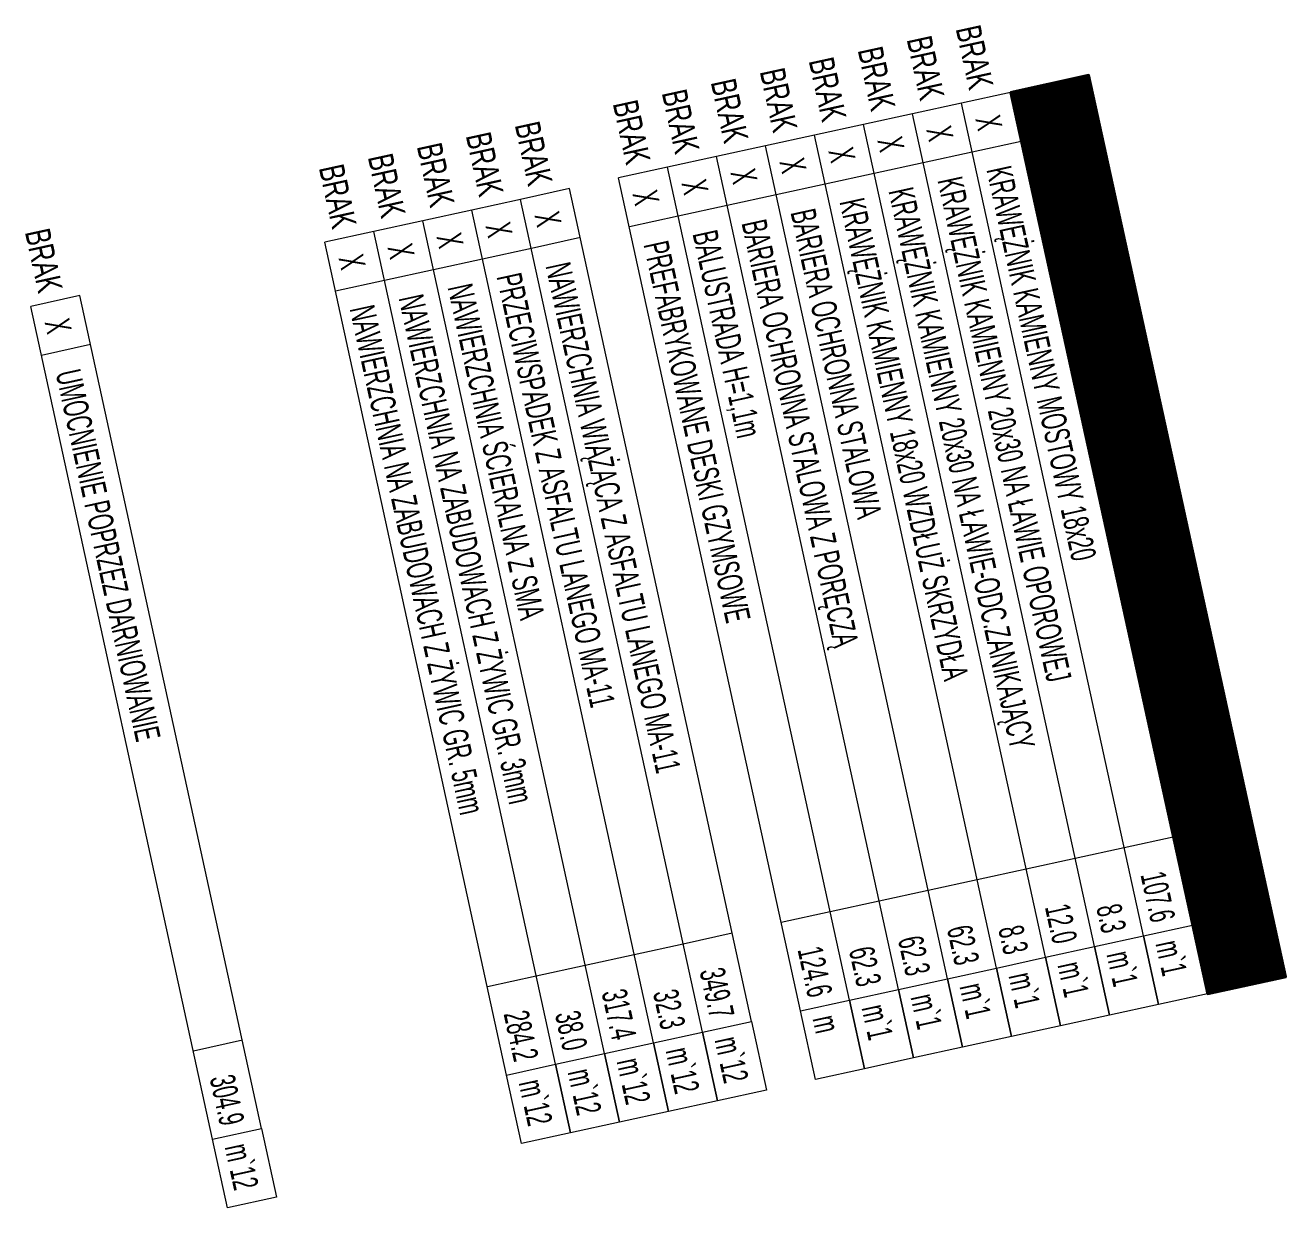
# Model space of a CAD drawing. Header units: metres. Extents: x 8416582 to 8417409, y 5771873 to 5772737.
# Drawn here: x 8416846.04 to 8416858.61, y 5772173.98 to 5772185.77 of the extents above; entities that cross this region are included whole.
import ezdxf
from ezdxf.enums import TextEntityAlignment as Align

# ---------------------------------------------------------------- set-up
doc = ezdxf.new("R2010")
doc.units = ezdxf.units.M
doc.layers.add('AII_M_legenda', color=1, linetype='Continuous', lineweight=25)
doc.layers.add('AII_M_opisy tabele', color=1, linetype='Continuous', lineweight=25)
doc.layers.add('AII_M_pomoc', color=30, linetype='Continuous', plot=False)
doc.styles.add('CDMSTYLE', font='CDMSIMPL.shx', dxfattribs={"width": 0.7, "bigfont": 'CDMBIGPL.shx'})

# ---------------------------------------------------------------- blocks, each defined once
blk = doc.blocks.new('*U453')
at = {"layer": 'AII_M_legenda', "linetype": 'Continuous', "lineweight": 25}
h = blk.add_hatch(dxfattribs=at)
h.set_pattern_fill('ANSI37', color=254, scale=0.04)
h.set_pattern_definition([(45, (-244.66827, -46.22293), (-0.08980256, 0.08980256), []), (135, (-244.66827, -46.22293), (-0.08980256, -0.08980256), [])])
h.paths.add_polyline_path([(0, 0), (92, 0), (92, 8), (0, 8)])
at = {"layer": 'AII_M_legenda', "color": 2, "linetype": 'Continuous', "lineweight": 35}
blk.add_lwpolyline([(0, 0), (92, 0), (92, 8), (0, 8)], close=True, dxfattribs=at)
at = {"lineweight": 25, "style": 'CDMSTYLE', "width": 0.7, "flags": 9}
for tag, p in [('OBIEKT', (-17.5, 2.25)), ('ELEMENT', (-2.5, 2.25))]:
    blk.add_attdef(tag, text='', height=2.5, dxfattribs=at).set_placement(p, align=Align.MIDDLE_RIGHT)
at = {"layer": 'AII_M_legenda', "color": 3, "linetype": 'Continuous', "lineweight": -2, "style": 'CDMSTYLE', "width": 0.6}
blk.add_attdef('NAGŁÓWEK', text='', height=4, rotation=360, dxfattribs=at).set_placement((4, 4), align=Align.MIDDLE_LEFT)
blk = doc.blocks.new('*U457')
at = {"layer": 'AII_M_legenda', "color": 1, "linetype": 'Continuous', "lineweight": 18, "ltscale": 0.4}
for p, q in [((0, 0), (0, -5)), ((85, 0), (0, 0)), ((5, 0), (5, -5)), ((76, 0), (76, -5)), ((76, 0), (76, -5)), ((85, -5), (0, -5))]:
    blk.add_line(p, q, dxfattribs=at)
blk.add_lwpolyline([(85, 0), (92, 0), (92, -5), (85, -5)], dxfattribs=at)
at = {"layer": 'AII_M_pomoc', "linetype": 'Continuous', "lineweight": 18, "ltscale": 0.4}
blk.add_line((85, -5), (85, 0), dxfattribs=at)
at = {"layer": 'AII_M_legenda', "color": 1, "lineweight": 25, "style": 'CDMSTYLE', "width": 0.6, "flags": 8}
blk.add_attdef('ILOŚĆ', text='', height=2.5, dxfattribs=at).set_placement((84, -2.75), align=Align.MIDDLE_RIGHT)
blk.add_attdef('NR', text='', height=2.5, dxfattribs=at).set_placement((2.5, -2.75), align=Align.MIDDLE_CENTER)
for tag, p in [('NAZWA', (7, -2.75)), ('KLASA', (78, -2.75))]:
    blk.add_attdef(tag, text='', height=2.5, dxfattribs=at).set_placement(p, align=Align.MIDDLE_LEFT)
at = {"layer": 'AII_M_legenda', "color": 1, "lineweight": 25, "style": 'CDMSTYLE', "width": 0.6}
blk.add_attdef('JEDN', (86, -4), '', height=2.5, dxfattribs=at)
at = {"layer": 'AII_M_pomoc', "lineweight": 25, "style": 'CDMSTYLE', "width": 0.7, "flags": 9}
for tag, p in [('ELEMENT', (-1, 5.49)), ('OBIEKT', (-1, 0.49)), ('RYSUNEK', (-1, -8.24))]:
    blk.add_attdef(tag, text='', height=2.5, dxfattribs=at).set_placement(p, align=Align.RIGHT)
at = {"layer": 'AII_M_pomoc', "color": 8, "lineweight": 25, "style": 'CDMSTYLE', "width": 0.7, "flags": 8}
blk.add_attdef('REWIZJA', text='', height=2.5, dxfattribs=at).set_placement((-1, -4), align=Align.RIGHT)
blk = doc.blocks.new('*U460')
at = {"layer": 'AII_M_legenda', "color": 1, "linetype": 'Continuous', "lineweight": 18, "ltscale": 0.4}
for p, q in [((0, 0), (0, -5)), ((85, 0), (0, 0)), ((5, 0), (5, -5)), ((76, 0), (76, -5)), ((76, 0), (76, -5)), ((85, -5), (0, -5))]:
    blk.add_line(p, q, dxfattribs=at)
blk.add_lwpolyline([(85, 0), (92, 0), (92, -5), (85, -5)], dxfattribs=at)
at = {"layer": 'AII_M_pomoc', "linetype": 'Continuous', "lineweight": 18, "ltscale": 0.4}
blk.add_line((85, -5), (85, 0), dxfattribs=at)
at = {"layer": 'AII_M_legenda', "color": 1, "lineweight": 25, "style": 'CDMSTYLE', "width": 0.6, "flags": 8}
blk.add_attdef('ILOŚĆ', text='', height=2.5, dxfattribs=at).set_placement((84, -2.75), align=Align.MIDDLE_RIGHT)
blk.add_attdef('NR', text='', height=2.5, dxfattribs=at).set_placement((2.5, -2.75), align=Align.MIDDLE_CENTER)
for tag, p in [('NAZWA', (7, -2.75)), ('KLASA', (78, -2.75))]:
    blk.add_attdef(tag, text='', height=2.5, dxfattribs=at).set_placement(p, align=Align.MIDDLE_LEFT)
at = {"layer": 'AII_M_legenda', "color": 1, "lineweight": 25, "style": 'CDMSTYLE', "width": 0.6}
blk.add_attdef('JEDN', (86, -4), '', height=2.5, dxfattribs=at)
at = {"layer": 'AII_M_pomoc', "lineweight": 25, "style": 'CDMSTYLE', "width": 0.7, "flags": 9}
for tag, p in [('ELEMENT', (-1, 5.49)), ('OBIEKT', (-1, 0.49)), ('RYSUNEK', (-1, -8.24))]:
    blk.add_attdef(tag, text='', height=2.5, dxfattribs=at).set_placement(p, align=Align.RIGHT)
at = {"layer": 'AII_M_pomoc', "color": 8, "lineweight": 25, "style": 'CDMSTYLE', "width": 0.7, "flags": 8}
blk.add_attdef('REWIZJA', text='', height=2.5, dxfattribs=at).set_placement((-1, -4), align=Align.RIGHT)
blk = doc.blocks.new('*U458')
at = {"layer": 'AII_M_legenda', "color": 1, "linetype": 'Continuous', "lineweight": 18, "ltscale": 0.4}
for p, q in [((0, 0), (0, -5)), ((85, 0), (0, 0)), ((5, 0), (5, -5)), ((76, 0), (76, -5)), ((76, 0), (76, -5)), ((85, -5), (0, -5))]:
    blk.add_line(p, q, dxfattribs=at)
blk.add_lwpolyline([(85, 0), (92, 0), (92, -5), (85, -5)], dxfattribs=at)
at = {"layer": 'AII_M_pomoc', "linetype": 'Continuous', "lineweight": 18, "ltscale": 0.4}
blk.add_line((85, -5), (85, 0), dxfattribs=at)
at = {"layer": 'AII_M_legenda', "color": 1, "lineweight": 25, "style": 'CDMSTYLE', "width": 0.6, "flags": 8}
blk.add_attdef('ILOŚĆ', text='', height=2.5, dxfattribs=at).set_placement((84, -2.75), align=Align.MIDDLE_RIGHT)
blk.add_attdef('NR', text='', height=2.5, dxfattribs=at).set_placement((2.5, -2.75), align=Align.MIDDLE_CENTER)
for tag, p in [('NAZWA', (7, -2.75)), ('KLASA', (78, -2.75))]:
    blk.add_attdef(tag, text='', height=2.5, dxfattribs=at).set_placement(p, align=Align.MIDDLE_LEFT)
at = {"layer": 'AII_M_legenda', "color": 1, "lineweight": 25, "style": 'CDMSTYLE', "width": 0.6}
blk.add_attdef('JEDN', (86, -4), '', height=2.5, dxfattribs=at)
at = {"layer": 'AII_M_pomoc', "lineweight": 25, "style": 'CDMSTYLE', "width": 0.7, "flags": 9}
for tag, p in [('ELEMENT', (-1, 5.49)), ('OBIEKT', (-1, 0.49)), ('RYSUNEK', (-1, -8.24))]:
    blk.add_attdef(tag, text='', height=2.5, dxfattribs=at).set_placement(p, align=Align.RIGHT)
at = {"layer": 'AII_M_pomoc', "color": 8, "lineweight": 25, "style": 'CDMSTYLE', "width": 0.7, "flags": 8}
blk.add_attdef('REWIZJA', text='', height=2.5, dxfattribs=at).set_placement((-1, -4), align=Align.RIGHT)
blk = doc.blocks.new('*U459')
at = {"layer": 'AII_M_legenda', "color": 1, "linetype": 'Continuous', "lineweight": 18, "ltscale": 0.4}
for p, q in [((0, 0), (0, -5)), ((85, 0), (0, 0)), ((5, 0), (5, -5)), ((76, 0), (76, -5)), ((76, 0), (76, -5)), ((85, -5), (0, -5))]:
    blk.add_line(p, q, dxfattribs=at)
blk.add_lwpolyline([(85, 0), (92, 0), (92, -5), (85, -5)], dxfattribs=at)
at = {"layer": 'AII_M_pomoc', "linetype": 'Continuous', "lineweight": 18, "ltscale": 0.4}
blk.add_line((85, -5), (85, 0), dxfattribs=at)
at = {"layer": 'AII_M_legenda', "color": 1, "lineweight": 25, "style": 'CDMSTYLE', "width": 0.6, "flags": 8}
blk.add_attdef('ILOŚĆ', text='', height=2.5, dxfattribs=at).set_placement((84, -2.75), align=Align.MIDDLE_RIGHT)
blk.add_attdef('NR', text='', height=2.5, dxfattribs=at).set_placement((2.5, -2.75), align=Align.MIDDLE_CENTER)
for tag, p in [('NAZWA', (7, -2.75)), ('KLASA', (78, -2.75))]:
    blk.add_attdef(tag, text='', height=2.5, dxfattribs=at).set_placement(p, align=Align.MIDDLE_LEFT)
at = {"layer": 'AII_M_legenda', "color": 1, "lineweight": 25, "style": 'CDMSTYLE', "width": 0.6}
blk.add_attdef('JEDN', (86, -4), '', height=2.5, dxfattribs=at)
at = {"layer": 'AII_M_pomoc', "lineweight": 25, "style": 'CDMSTYLE', "width": 0.7, "flags": 9}
for tag, p in [('ELEMENT', (-1, 5.49)), ('OBIEKT', (-1, 0.49)), ('RYSUNEK', (-1, -8.24))]:
    blk.add_attdef(tag, text='', height=2.5, dxfattribs=at).set_placement(p, align=Align.RIGHT)
at = {"layer": 'AII_M_pomoc', "color": 8, "lineweight": 25, "style": 'CDMSTYLE', "width": 0.7, "flags": 8}
blk.add_attdef('REWIZJA', text='', height=2.5, dxfattribs=at).set_placement((-1, -4), align=Align.RIGHT)
blk = doc.blocks.new('*U455')
at = {"layer": 'AII_M_legenda', "color": 1, "linetype": 'Continuous', "lineweight": 18, "ltscale": 0.4}
for p, q in [((0, 0), (0, -5)), ((85, 0), (0, 0)), ((5, 0), (5, -5)), ((76, 0), (76, -5)), ((76, 0), (76, -5)), ((85, -5), (0, -5))]:
    blk.add_line(p, q, dxfattribs=at)
blk.add_lwpolyline([(85, 0), (92, 0), (92, -5), (85, -5)], dxfattribs=at)
at = {"layer": 'AII_M_pomoc', "linetype": 'Continuous', "lineweight": 18, "ltscale": 0.4}
blk.add_line((85, -5), (85, 0), dxfattribs=at)
at = {"layer": 'AII_M_legenda', "color": 1, "lineweight": 25, "style": 'CDMSTYLE', "width": 0.6, "flags": 8}
blk.add_attdef('ILOŚĆ', text='', height=2.5, dxfattribs=at).set_placement((84, -2.75), align=Align.MIDDLE_RIGHT)
blk.add_attdef('NR', text='', height=2.5, dxfattribs=at).set_placement((2.5, -2.75), align=Align.MIDDLE_CENTER)
for tag, p in [('NAZWA', (7, -2.75)), ('KLASA', (78, -2.75))]:
    blk.add_attdef(tag, text='', height=2.5, dxfattribs=at).set_placement(p, align=Align.MIDDLE_LEFT)
at = {"layer": 'AII_M_legenda', "color": 1, "lineweight": 25, "style": 'CDMSTYLE', "width": 0.6}
blk.add_attdef('JEDN', (86, -4), '', height=2.5, dxfattribs=at)
at = {"layer": 'AII_M_pomoc', "lineweight": 25, "style": 'CDMSTYLE', "width": 0.7, "flags": 9}
for tag, p in [('ELEMENT', (-1, 5.49)), ('OBIEKT', (-1, 0.49)), ('RYSUNEK', (-1, -8.24))]:
    blk.add_attdef(tag, text='', height=2.5, dxfattribs=at).set_placement(p, align=Align.RIGHT)
at = {"layer": 'AII_M_pomoc', "color": 8, "lineweight": 25, "style": 'CDMSTYLE', "width": 0.7, "flags": 8}
blk.add_attdef('REWIZJA', text='', height=2.5, dxfattribs=at).set_placement((-1, -4), align=Align.RIGHT)
blk = doc.blocks.new('*U456')
at = {"layer": 'AII_M_legenda', "color": 1, "linetype": 'Continuous', "lineweight": 18, "ltscale": 0.4}
for p, q in [((0, 0), (0, -5)), ((85, 0), (0, 0)), ((5, 0), (5, -5)), ((76, 0), (76, -5)), ((76, 0), (76, -5)), ((85, -5), (0, -5))]:
    blk.add_line(p, q, dxfattribs=at)
blk.add_lwpolyline([(85, 0), (92, 0), (92, -5), (85, -5)], dxfattribs=at)
at = {"layer": 'AII_M_pomoc', "linetype": 'Continuous', "lineweight": 18, "ltscale": 0.4}
blk.add_line((85, -5), (85, 0), dxfattribs=at)
at = {"layer": 'AII_M_legenda', "color": 1, "lineweight": 25, "style": 'CDMSTYLE', "width": 0.6, "flags": 8}
blk.add_attdef('ILOŚĆ', text='', height=2.5, dxfattribs=at).set_placement((84, -2.75), align=Align.MIDDLE_RIGHT)
blk.add_attdef('NR', text='', height=2.5, dxfattribs=at).set_placement((2.5, -2.75), align=Align.MIDDLE_CENTER)
for tag, p in [('NAZWA', (7, -2.75)), ('KLASA', (78, -2.75))]:
    blk.add_attdef(tag, text='', height=2.5, dxfattribs=at).set_placement(p, align=Align.MIDDLE_LEFT)
at = {"layer": 'AII_M_legenda', "color": 1, "lineweight": 25, "style": 'CDMSTYLE', "width": 0.6}
blk.add_attdef('JEDN', (86, -4), '', height=2.5, dxfattribs=at)
at = {"layer": 'AII_M_pomoc', "lineweight": 25, "style": 'CDMSTYLE', "width": 0.7, "flags": 9}
for tag, p in [('ELEMENT', (-1, 5.49)), ('OBIEKT', (-1, 0.49)), ('RYSUNEK', (-1, -8.24))]:
    blk.add_attdef(tag, text='', height=2.5, dxfattribs=at).set_placement(p, align=Align.RIGHT)
at = {"layer": 'AII_M_pomoc', "color": 8, "lineweight": 25, "style": 'CDMSTYLE', "width": 0.7, "flags": 8}
blk.add_attdef('REWIZJA', text='', height=2.5, dxfattribs=at).set_placement((-1, -4), align=Align.RIGHT)
blk = doc.blocks.new('*U454')
at = {"layer": 'AII_M_legenda', "color": 1, "linetype": 'Continuous', "lineweight": 18, "ltscale": 0.4}
for p, q in [((0, 0), (0, -5)), ((85, 0), (0, 0)), ((5, 0), (5, -5)), ((76, 0), (76, -5)), ((76, 0), (76, -5)), ((85, -5), (0, -5))]:
    blk.add_line(p, q, dxfattribs=at)
blk.add_lwpolyline([(85, 0), (92, 0), (92, -5), (85, -5)], dxfattribs=at)
at = {"layer": 'AII_M_pomoc', "linetype": 'Continuous', "lineweight": 18, "ltscale": 0.4}
blk.add_line((85, -5), (85, 0), dxfattribs=at)
at = {"layer": 'AII_M_legenda', "color": 1, "lineweight": 25, "style": 'CDMSTYLE', "width": 0.6, "flags": 8}
blk.add_attdef('ILOŚĆ', text='', height=2.5, dxfattribs=at).set_placement((84, -2.75), align=Align.MIDDLE_RIGHT)
blk.add_attdef('NR', text='', height=2.5, dxfattribs=at).set_placement((2.5, -2.75), align=Align.MIDDLE_CENTER)
for tag, p in [('NAZWA', (7, -2.75)), ('KLASA', (78, -2.75))]:
    blk.add_attdef(tag, text='', height=2.5, dxfattribs=at).set_placement(p, align=Align.MIDDLE_LEFT)
at = {"layer": 'AII_M_legenda', "color": 1, "lineweight": 25, "style": 'CDMSTYLE', "width": 0.6}
blk.add_attdef('JEDN', (86, -4), '', height=2.5, dxfattribs=at)
at = {"layer": 'AII_M_pomoc', "lineweight": 25, "style": 'CDMSTYLE', "width": 0.7, "flags": 9}
for tag, p in [('ELEMENT', (-1, 5.49)), ('OBIEKT', (-1, 0.49)), ('RYSUNEK', (-1, -8.24))]:
    blk.add_attdef(tag, text='', height=2.5, dxfattribs=at).set_placement(p, align=Align.RIGHT)
at = {"layer": 'AII_M_pomoc', "color": 8, "lineweight": 25, "style": 'CDMSTYLE', "width": 0.7, "flags": 8}
blk.add_attdef('REWIZJA', text='', height=2.5, dxfattribs=at).set_placement((-1, -4), align=Align.RIGHT)

msp = doc.modelspace()

# ---------------------------------------------------------------- block references
at = {"layer": 'AII_M_opisy tabele'}
ref = msp.add_blockref('*U458', (8416855.8671, 5772185.1049), dxfattribs=dict(at, xscale=0.1, yscale=0.1, zscale=0.1, rotation=282.3200789319986))
ref.add_attrib('REWIZJA', 'BRAK', dxfattribs={"layer": 'AII_M_pomoc', "color": 8, "lineweight": 25, "height": 0.25, "rotation": 282.32008, "style": 'CDMSTYLE', "width": 0.7}).set_placement((8416855.455, 5772185.1173), align=Align.RIGHT)
ref.add_attrib('NR', 'X', dxfattribs={"layer": 'AII_M_legenda', "color": 1, "lineweight": 25, "height": 0.25, "rotation": 282.32008, "style": 'CDMSTYLE', "width": 0.6}).set_placement((8416855.6518, 5772184.802), align=Align.MIDDLE_CENTER)
ref.add_attrib('NAZWA', 'KRAWĘŻNIK KAMIENNY MOSTOWY 18x20', dxfattribs={"layer": 'AII_M_legenda', "color": 1, "lineweight": 25, "height": 0.25, "rotation": 282.32008, "style": 'CDMSTYLE', "width": 0.6}).set_placement((8416855.7478, 5772184.3624), align=Align.MIDDLE_LEFT)
ref.add_attrib('ILOŚĆ', '107.6', dxfattribs={"layer": 'AII_M_legenda', "color": 1, "lineweight": 25, "height": 0.25, "rotation": 282.32008, "style": 'CDMSTYLE', "width": 0.6}).set_placement((8416857.3908, 5772176.8397), align=Align.MIDDLE_RIGHT)
ref.add_attrib('JEDN', 'm`1', (8416857.3113, 5772176.6176), dxfattribs={"layer": 'AII_M_legenda', "color": 1, "lineweight": 25, "height": 0.25, "rotation": 282.32008, "style": 'CDMSTYLE', "width": 0.6})
ref = msp.add_blockref('*U459', (8416855.3786, 5772184.9982), dxfattribs=dict(at, xscale=0.1, yscale=0.1, zscale=0.1, rotation=282.3200789319986))
ref.add_attrib('REWIZJA', 'BRAK', dxfattribs={"layer": 'AII_M_pomoc', "color": 8, "lineweight": 25, "height": 0.25, "rotation": 282.32008, "style": 'CDMSTYLE', "width": 0.7}).set_placement((8416854.9665, 5772185.0106), align=Align.RIGHT)
ref.add_attrib('NR', 'X', dxfattribs={"layer": 'AII_M_legenda', "color": 1, "lineweight": 25, "height": 0.25, "rotation": 282.32008, "style": 'CDMSTYLE', "width": 0.6}).set_placement((8416855.1633, 5772184.6953), align=Align.MIDDLE_CENTER)
ref.add_attrib('NAZWA', 'KRAWĘŻNIK KAMIENNY 20x30 NA ŁAWIE OPOROWEJ', dxfattribs={"layer": 'AII_M_legenda', "color": 1, "lineweight": 25, "height": 0.25, "rotation": 282.32008, "style": 'CDMSTYLE', "width": 0.6}).set_placement((8416855.2593, 5772184.2557), align=Align.MIDDLE_LEFT)
ref.add_attrib('ILOŚĆ', '8.3', dxfattribs={"layer": 'AII_M_legenda', "color": 1, "lineweight": 25, "height": 0.25, "rotation": 282.32008, "style": 'CDMSTYLE', "width": 0.6}).set_placement((8416856.9023, 5772176.733), align=Align.MIDDLE_RIGHT)
ref.add_attrib('JEDN', 'm`1', (8416856.8229, 5772176.5109), dxfattribs={"layer": 'AII_M_legenda', "color": 1, "lineweight": 25, "height": 0.25, "rotation": 282.32008, "style": 'CDMSTYLE', "width": 0.6})
ref = msp.add_blockref('*U455', (8416854.8901, 5772184.8915), dxfattribs=dict(at, xscale=0.1, yscale=0.1, zscale=0.1, rotation=282.3200789319986))
ref.add_attrib('REWIZJA', 'BRAK', dxfattribs={"layer": 'AII_M_pomoc', "color": 8, "lineweight": 25, "height": 0.25, "rotation": 282.32008, "style": 'CDMSTYLE', "width": 0.7}).set_placement((8416854.478, 5772184.9039), align=Align.RIGHT)
ref.add_attrib('NR', 'X', dxfattribs={"layer": 'AII_M_legenda', "color": 1, "lineweight": 25, "height": 0.25, "rotation": 282.32008, "style": 'CDMSTYLE', "width": 0.6}).set_placement((8416854.6748, 5772184.5886), align=Align.MIDDLE_CENTER)
ref.add_attrib('NAZWA', 'KRAWĘŻNIK KAMIENNY 20x30 NA ŁAWIE-ODC.ZANIKAJĄCY', dxfattribs={"layer": 'AII_M_legenda', "color": 1, "lineweight": 25, "height": 0.25, "rotation": 282.32008, "style": 'CDMSTYLE', "width": 0.6}).set_placement((8416854.7708, 5772184.149), align=Align.MIDDLE_LEFT)
ref.add_attrib('ILOŚĆ', '12.0', dxfattribs={"layer": 'AII_M_legenda', "color": 1, "lineweight": 25, "height": 0.25, "rotation": 282.32008, "style": 'CDMSTYLE', "width": 0.6}).set_placement((8416856.4138, 5772176.6263), align=Align.MIDDLE_RIGHT)
ref.add_attrib('JEDN', 'm`1', (8416856.3344, 5772176.4043), dxfattribs={"layer": 'AII_M_legenda', "color": 1, "lineweight": 25, "height": 0.25, "rotation": 282.32008, "style": 'CDMSTYLE', "width": 0.6})
ref = msp.add_blockref('*U455', (8416854.4017, 5772184.7849), dxfattribs=dict(at, xscale=0.1, yscale=0.1, zscale=0.1, rotation=282.3200789319986))
ref.add_attrib('REWIZJA', 'BRAK', dxfattribs={"layer": 'AII_M_pomoc', "color": 8, "lineweight": 25, "height": 0.25, "rotation": 282.32008, "style": 'CDMSTYLE', "width": 0.7}).set_placement((8416853.9895, 5772184.7972), align=Align.RIGHT)
ref.add_attrib('NR', 'X', dxfattribs={"layer": 'AII_M_legenda', "color": 1, "lineweight": 25, "height": 0.25, "rotation": 282.32008, "style": 'CDMSTYLE', "width": 0.6}).set_placement((8416854.1863, 5772184.4819), align=Align.MIDDLE_CENTER)
ref.add_attrib('NAZWA', 'KRAWĘŻNIK KAMIENNY 18x20 WZDŁUŻ SKRZYDŁA', dxfattribs={"layer": 'AII_M_legenda', "color": 1, "lineweight": 25, "height": 0.25, "rotation": 282.32008, "style": 'CDMSTYLE', "width": 0.6}).set_placement((8416854.2824, 5772184.0423), align=Align.MIDDLE_LEFT)
ref.add_attrib('ILOŚĆ', '8.3', dxfattribs={"layer": 'AII_M_legenda', "color": 1, "lineweight": 25, "height": 0.25, "rotation": 282.32008, "style": 'CDMSTYLE', "width": 0.6}).set_placement((8416855.9253, 5772176.5196), align=Align.MIDDLE_RIGHT)
ref.add_attrib('JEDN', 'm`1', (8416855.8459, 5772176.2976), dxfattribs={"layer": 'AII_M_legenda', "color": 1, "lineweight": 25, "height": 0.25, "rotation": 282.32008, "style": 'CDMSTYLE', "width": 0.6})
ref = msp.add_blockref('*U455', (8416853.9132, 5772184.6782), dxfattribs=dict(at, xscale=0.1, yscale=0.1, zscale=0.1, rotation=282.3200789319986))
ref.add_attrib('REWIZJA', 'BRAK', dxfattribs={"layer": 'AII_M_pomoc', "color": 8, "lineweight": 25, "height": 0.25, "rotation": 282.32008, "style": 'CDMSTYLE', "width": 0.7}).set_placement((8416853.5011, 5772184.6905), align=Align.RIGHT)
ref.add_attrib('NR', 'X', dxfattribs={"layer": 'AII_M_legenda', "color": 1, "lineweight": 25, "height": 0.25, "rotation": 282.32008, "style": 'CDMSTYLE', "width": 0.6}).set_placement((8416853.6979, 5772184.3753), align=Align.MIDDLE_CENTER)
ref.add_attrib('NAZWA', 'BARIERA OCHRONNA STALOWA', dxfattribs={"layer": 'AII_M_legenda', "color": 1, "lineweight": 25, "height": 0.25, "rotation": 282.32008, "style": 'CDMSTYLE', "width": 0.6}).set_placement((8416853.7939, 5772183.9356), align=Align.MIDDLE_LEFT)
ref.add_attrib('ILOŚĆ', '62.3', dxfattribs={"layer": 'AII_M_legenda', "color": 1, "lineweight": 25, "height": 0.25, "rotation": 282.32008, "style": 'CDMSTYLE', "width": 0.6}).set_placement((8416855.4368, 5772176.4129), align=Align.MIDDLE_RIGHT)
ref.add_attrib('JEDN', 'm`1', (8416855.3574, 5772176.1909), dxfattribs={"layer": 'AII_M_legenda', "color": 1, "lineweight": 25, "height": 0.25, "rotation": 282.32008, "style": 'CDMSTYLE', "width": 0.6})
ref = msp.add_blockref('*U453', (8416855.8671, 5772185.1049), dxfattribs=dict(at, xscale=0.1, yscale=0.1, zscale=0.1, rotation=282.3200789319986))
ref.add_attrib('NAGŁÓWEK', 'DANE MATERIAŁOWE', dxfattribs={"layer": 'AII_M_legenda', "color": 3, "linetype": 'Continuous', "lineweight": -2, "height": 0.4, "rotation": 282.32008, "style": 'CDMSTYLE', "width": 0.6, "flags": 8}).set_placement((8416856.3433, 5772184.7995), align=Align.MIDDLE_LEFT)
ref = msp.add_blockref('*U456', (8416852.9362, 5772184.4648), dxfattribs=dict(at, xscale=0.1, yscale=0.1, zscale=0.1, rotation=282.3200789319986))
ref.add_attrib('REWIZJA', 'BRAK', dxfattribs={"layer": 'AII_M_pomoc', "color": 8, "lineweight": 25, "height": 0.25, "rotation": 282.32008, "style": 'CDMSTYLE', "width": 0.7}).set_placement((8416852.5241, 5772184.4772), align=Align.RIGHT)
ref.add_attrib('NR', 'X', dxfattribs={"layer": 'AII_M_legenda', "color": 1, "lineweight": 25, "height": 0.25, "rotation": 282.32008, "style": 'CDMSTYLE', "width": 0.6}).set_placement((8416852.7209, 5772184.1619), align=Align.MIDDLE_CENTER)
ref.add_attrib('NAZWA', 'BALUSTRADA H=1,1m', dxfattribs={"layer": 'AII_M_legenda', "color": 1, "lineweight": 25, "height": 0.25, "rotation": 282.32008, "style": 'CDMSTYLE', "width": 0.6}).set_placement((8416852.8169, 5772183.7222), align=Align.MIDDLE_LEFT)
ref.add_attrib('ILOŚĆ', '62.3', dxfattribs={"layer": 'AII_M_legenda', "color": 1, "lineweight": 25, "height": 0.25, "rotation": 282.32008, "style": 'CDMSTYLE', "width": 0.6}).set_placement((8416854.4599, 5772176.1996), align=Align.MIDDLE_RIGHT)
ref.add_attrib('JEDN', 'm`1', (8416854.3804, 5772175.9775), dxfattribs={"layer": 'AII_M_legenda', "color": 1, "lineweight": 25, "height": 0.25, "rotation": 282.32008, "style": 'CDMSTYLE', "width": 0.6})
ref = msp.add_blockref('*U455', (8416853.4247, 5772184.5715), dxfattribs=dict(at, xscale=0.1, yscale=0.1, zscale=0.1, rotation=282.3200789319986))
ref.add_attrib('REWIZJA', 'BRAK', dxfattribs={"layer": 'AII_M_pomoc', "color": 8, "lineweight": 25, "height": 0.25, "rotation": 282.32008, "style": 'CDMSTYLE', "width": 0.7}).set_placement((8416853.0126, 5772184.5838), align=Align.RIGHT)
ref.add_attrib('NR', 'X', dxfattribs={"layer": 'AII_M_legenda', "color": 1, "lineweight": 25, "height": 0.25, "rotation": 282.32008, "style": 'CDMSTYLE', "width": 0.6}).set_placement((8416853.2094, 5772184.2686), align=Align.MIDDLE_CENTER)
ref.add_attrib('NAZWA', 'BARIERA OCHRONNA STALOWA Z PORĘCZĄ', dxfattribs={"layer": 'AII_M_legenda', "color": 1, "lineweight": 25, "height": 0.25, "rotation": 282.32008, "style": 'CDMSTYLE', "width": 0.6}).set_placement((8416853.3054, 5772183.8289), align=Align.MIDDLE_LEFT)
ref.add_attrib('ILOŚĆ', '62.3', dxfattribs={"layer": 'AII_M_legenda', "color": 1, "lineweight": 25, "height": 0.25, "rotation": 282.32008, "style": 'CDMSTYLE', "width": 0.6}).set_placement((8416854.9484, 5772176.3063), align=Align.MIDDLE_RIGHT)
ref.add_attrib('JEDN', 'm`1', (8416854.8689, 5772176.0842), dxfattribs={"layer": 'AII_M_legenda', "color": 1, "lineweight": 25, "height": 0.25, "rotation": 282.32008, "style": 'CDMSTYLE', "width": 0.6})
ref = msp.add_blockref('*U460', (8416852.4477, 5772184.3581), dxfattribs=dict(at, xscale=0.1, yscale=0.1, zscale=0.1, rotation=282.3200789319986))
ref.add_attrib('REWIZJA', 'BRAK', dxfattribs={"layer": 'AII_M_pomoc', "color": 8, "lineweight": 25, "height": 0.25, "rotation": 282.32008, "style": 'CDMSTYLE', "width": 0.7}).set_placement((8416852.0356, 5772184.3705), align=Align.RIGHT)
ref.add_attrib('NR', 'X', dxfattribs={"layer": 'AII_M_legenda', "color": 1, "lineweight": 25, "height": 0.25, "rotation": 282.32008, "style": 'CDMSTYLE', "width": 0.6}).set_placement((8416852.2324, 5772184.0552), align=Align.MIDDLE_CENTER)
ref.add_attrib('NAZWA', 'PREFABRYKOWANE DESKI GZYMSOWE', dxfattribs={"layer": 'AII_M_legenda', "color": 1, "lineweight": 25, "height": 0.25, "rotation": 282.32008, "style": 'CDMSTYLE', "width": 0.6}).set_placement((8416852.3284, 5772183.6156), align=Align.MIDDLE_LEFT)
ref.add_attrib('ILOŚĆ', '124.6', dxfattribs={"layer": 'AII_M_legenda', "color": 1, "lineweight": 25, "height": 0.25, "rotation": 282.32008, "style": 'CDMSTYLE', "width": 0.6}).set_placement((8416853.9714, 5772176.0929), align=Align.MIDDLE_RIGHT)
ref.add_attrib('JEDN', 'm', (8416853.8919, 5772175.8708), dxfattribs={"layer": 'AII_M_legenda', "color": 1, "lineweight": 25, "height": 0.25, "rotation": 282.32008, "style": 'CDMSTYLE', "width": 0.6})
ref = msp.add_blockref('*U457', (8416851.4708, 5772184.1447), dxfattribs=dict(at, xscale=0.1, yscale=0.1, zscale=0.1, rotation=282.3200789319986))
ref.add_attrib('REWIZJA', 'BRAK', dxfattribs={"layer": 'AII_M_pomoc', "color": 8, "lineweight": 25, "height": 0.25, "rotation": 282.32008, "style": 'CDMSTYLE', "width": 0.7}).set_placement((8416851.0586, 5772184.1571), align=Align.RIGHT)
ref.add_attrib('NR', 'X', dxfattribs={"layer": 'AII_M_legenda', "color": 1, "lineweight": 25, "height": 0.25, "rotation": 282.32008, "style": 'CDMSTYLE', "width": 0.6}).set_placement((8416851.2554, 5772183.8418), align=Align.MIDDLE_CENTER)
ref.add_attrib('NAZWA', 'NAWIERZCHNIA WIĄŻĄCA Z ASFALTU LANEGO MA-11', dxfattribs={"layer": 'AII_M_legenda', "color": 1, "lineweight": 25, "height": 0.25, "rotation": 282.32008, "style": 'CDMSTYLE', "width": 0.6}).set_placement((8416851.3514, 5772183.4022), align=Align.MIDDLE_LEFT)
ref.add_attrib('ILOŚĆ', '349.7', dxfattribs={"layer": 'AII_M_legenda', "color": 1, "lineweight": 25, "height": 0.25, "rotation": 282.32008, "style": 'CDMSTYLE', "width": 0.6}).set_placement((8416852.9944, 5772175.8795), align=Align.MIDDLE_RIGHT)
ref.add_attrib('JEDN', 'm`12', (8416852.915, 5772175.6574), dxfattribs={"layer": 'AII_M_legenda', "color": 1, "lineweight": 25, "height": 0.25, "rotation": 282.32008, "style": 'CDMSTYLE', "width": 0.6})
ref = msp.add_blockref('*U457', (8416850.9823, 5772184.0381), dxfattribs=dict(at, xscale=0.1, yscale=0.1, zscale=0.1, rotation=282.3200789319986))
ref.add_attrib('REWIZJA', 'BRAK', dxfattribs={"layer": 'AII_M_pomoc', "color": 8, "lineweight": 25, "height": 0.25, "rotation": 282.32008, "style": 'CDMSTYLE', "width": 0.7}).set_placement((8416850.5701, 5772184.0504), align=Align.RIGHT)
ref.add_attrib('NR', 'X', dxfattribs={"layer": 'AII_M_legenda', "color": 1, "lineweight": 25, "height": 0.25, "rotation": 282.32008, "style": 'CDMSTYLE', "width": 0.6}).set_placement((8416850.7669, 5772183.7351), align=Align.MIDDLE_CENTER)
ref.add_attrib('NAZWA', 'PRZECIWSPADEK Z ASFALTU LANEGO MA-11', dxfattribs={"layer": 'AII_M_legenda', "color": 1, "lineweight": 25, "height": 0.25, "rotation": 282.32008, "style": 'CDMSTYLE', "width": 0.6}).set_placement((8416850.863, 5772183.2955), align=Align.MIDDLE_LEFT)
ref.add_attrib('ILOŚĆ', '32.3', dxfattribs={"layer": 'AII_M_legenda', "color": 1, "lineweight": 25, "height": 0.25, "rotation": 282.32008, "style": 'CDMSTYLE', "width": 0.6}).set_placement((8416852.5059, 5772175.7728), align=Align.MIDDLE_RIGHT)
ref.add_attrib('JEDN', 'm`12', (8416852.4265, 5772175.5508), dxfattribs={"layer": 'AII_M_legenda', "color": 1, "lineweight": 25, "height": 0.25, "rotation": 282.32008, "style": 'CDMSTYLE', "width": 0.6})
ref = msp.add_blockref('*U457', (8416850.4938, 5772183.9314), dxfattribs=dict(at, xscale=0.1, yscale=0.1, zscale=0.1, rotation=282.3200789319986))
ref.add_attrib('REWIZJA', 'BRAK', dxfattribs={"layer": 'AII_M_pomoc', "color": 8, "lineweight": 25, "height": 0.25, "rotation": 282.32008, "style": 'CDMSTYLE', "width": 0.7}).set_placement((8416850.0817, 5772183.9437), align=Align.RIGHT)
ref.add_attrib('NR', 'X', dxfattribs={"layer": 'AII_M_legenda', "color": 1, "lineweight": 25, "height": 0.25, "rotation": 282.32008, "style": 'CDMSTYLE', "width": 0.6}).set_placement((8416850.2785, 5772183.6285), align=Align.MIDDLE_CENTER)
ref.add_attrib('NAZWA', 'NAWIERZCHNIA ŚCIERALNA Z SMA', dxfattribs={"layer": 'AII_M_legenda', "color": 1, "lineweight": 25, "height": 0.25, "rotation": 282.32008, "style": 'CDMSTYLE', "width": 0.6}).set_placement((8416850.3745, 5772183.1888), align=Align.MIDDLE_LEFT)
ref.add_attrib('ILOŚĆ', '317.4', dxfattribs={"layer": 'AII_M_legenda', "color": 1, "lineweight": 25, "height": 0.25, "rotation": 282.32008, "style": 'CDMSTYLE', "width": 0.6}).set_placement((8416852.0174, 5772175.6661), align=Align.MIDDLE_RIGHT)
ref.add_attrib('JEDN', 'm`12', (8416851.938, 5772175.4441), dxfattribs={"layer": 'AII_M_legenda', "color": 1, "lineweight": 25, "height": 0.25, "rotation": 282.32008, "style": 'CDMSTYLE', "width": 0.6})
ref = msp.add_blockref('*U457', (8416849.5168, 5772183.718), dxfattribs=dict(at, xscale=0.1, yscale=0.1, zscale=0.1, rotation=282.3200789319986))
ref.add_attrib('REWIZJA', 'BRAK', dxfattribs={"layer": 'AII_M_pomoc', "color": 8, "lineweight": 25, "height": 0.25, "rotation": 282.32008, "style": 'CDMSTYLE', "width": 0.7}).set_placement((8416849.1047, 5772183.7303), align=Align.RIGHT)
ref.add_attrib('NR', 'X', dxfattribs={"layer": 'AII_M_legenda', "color": 1, "lineweight": 25, "height": 0.25, "rotation": 282.32008, "style": 'CDMSTYLE', "width": 0.6}).set_placement((8416849.3015, 5772183.4151), align=Align.MIDDLE_CENTER)
ref.add_attrib('NAZWA', 'NAWIERZCHNIA NA ZABUDOWACH Z ŻYWIC GR. 5mm', dxfattribs={"layer": 'AII_M_legenda', "color": 1, "lineweight": 25, "height": 0.25, "rotation": 282.32008, "style": 'CDMSTYLE', "width": 0.6}).set_placement((8416849.3975, 5772182.9754), align=Align.MIDDLE_LEFT)
ref.add_attrib('ILOŚĆ', '284.2', dxfattribs={"layer": 'AII_M_legenda', "color": 1, "lineweight": 25, "height": 0.25, "rotation": 282.32008, "style": 'CDMSTYLE', "width": 0.6}).set_placement((8416851.0405, 5772175.4528), align=Align.MIDDLE_RIGHT)
ref.add_attrib('JEDN', 'm`12', (8416850.961, 5772175.2307), dxfattribs={"layer": 'AII_M_legenda', "color": 1, "lineweight": 25, "height": 0.25, "rotation": 282.32008, "style": 'CDMSTYLE', "width": 0.6})
ref = msp.add_blockref('*U457', (8416850.0053, 5772183.8247), dxfattribs=dict(at, xscale=0.1, yscale=0.1, zscale=0.1, rotation=282.3200789319986))
ref.add_attrib('REWIZJA', 'BRAK', dxfattribs={"layer": 'AII_M_pomoc', "color": 8, "lineweight": 25, "height": 0.25, "rotation": 282.32008, "style": 'CDMSTYLE', "width": 0.7}).set_placement((8416849.5932, 5772183.837), align=Align.RIGHT)
ref.add_attrib('NR', 'X', dxfattribs={"layer": 'AII_M_legenda', "color": 1, "lineweight": 25, "height": 0.25, "rotation": 282.32008, "style": 'CDMSTYLE', "width": 0.6}).set_placement((8416849.79, 5772183.5218), align=Align.MIDDLE_CENTER)
ref.add_attrib('NAZWA', 'NAWIERZCHNIA NA ZABUDOWACH Z ŻYWIC GR. 3mm', dxfattribs={"layer": 'AII_M_legenda', "color": 1, "lineweight": 25, "height": 0.25, "rotation": 282.32008, "style": 'CDMSTYLE', "width": 0.6}).set_placement((8416849.886, 5772183.0821), align=Align.MIDDLE_LEFT)
ref.add_attrib('ILOŚĆ', '38.0', dxfattribs={"layer": 'AII_M_legenda', "color": 1, "lineweight": 25, "height": 0.25, "rotation": 282.32008, "style": 'CDMSTYLE', "width": 0.6}).set_placement((8416851.529, 5772175.5595), align=Align.MIDDLE_RIGHT)
ref.add_attrib('JEDN', 'm`12', (8416851.4495, 5772175.3374), dxfattribs={"layer": 'AII_M_legenda', "color": 1, "lineweight": 25, "height": 0.25, "rotation": 282.32008, "style": 'CDMSTYLE', "width": 0.6})
ref = msp.add_blockref('*U454', (8416846.5859, 5772183.0779), dxfattribs=dict(at, xscale=0.1, yscale=0.1, zscale=0.1, rotation=282.3200789319986))
ref.add_attrib('REWIZJA', 'BRAK', dxfattribs={"layer": 'AII_M_pomoc', "color": 8, "lineweight": 25, "height": 0.25, "rotation": 282.32008, "style": 'CDMSTYLE', "width": 0.7}).set_placement((8416846.1738, 5772183.0902), align=Align.RIGHT)
ref.add_attrib('NR', 'X', dxfattribs={"layer": 'AII_M_legenda', "color": 1, "lineweight": 25, "height": 0.25, "rotation": 282.32008, "style": 'CDMSTYLE', "width": 0.6}).set_placement((8416846.3706, 5772182.775), align=Align.MIDDLE_CENTER)
ref.add_attrib('NAZWA', 'UMOCNIENIE POPRZEZ DARNIOWANIE', dxfattribs={"layer": 'AII_M_legenda', "color": 1, "lineweight": 25, "height": 0.25, "rotation": 282.32008, "style": 'CDMSTYLE', "width": 0.6}).set_placement((8416846.4666, 5772182.3353), align=Align.MIDDLE_LEFT)
ref.add_attrib('ILOŚĆ', '304.9', dxfattribs={"layer": 'AII_M_legenda', "color": 1, "lineweight": 25, "height": 0.25, "rotation": 282.32008, "style": 'CDMSTYLE', "width": 0.6}).set_placement((8416848.1096, 5772174.8126), align=Align.MIDDLE_RIGHT)
ref.add_attrib('JEDN', 'm`12', (8416848.0301, 5772174.5906), dxfattribs={"layer": 'AII_M_legenda', "color": 1, "lineweight": 25, "height": 0.25, "rotation": 282.32008, "style": 'CDMSTYLE', "width": 0.6})

doc.saveas('drawing.dxf')
